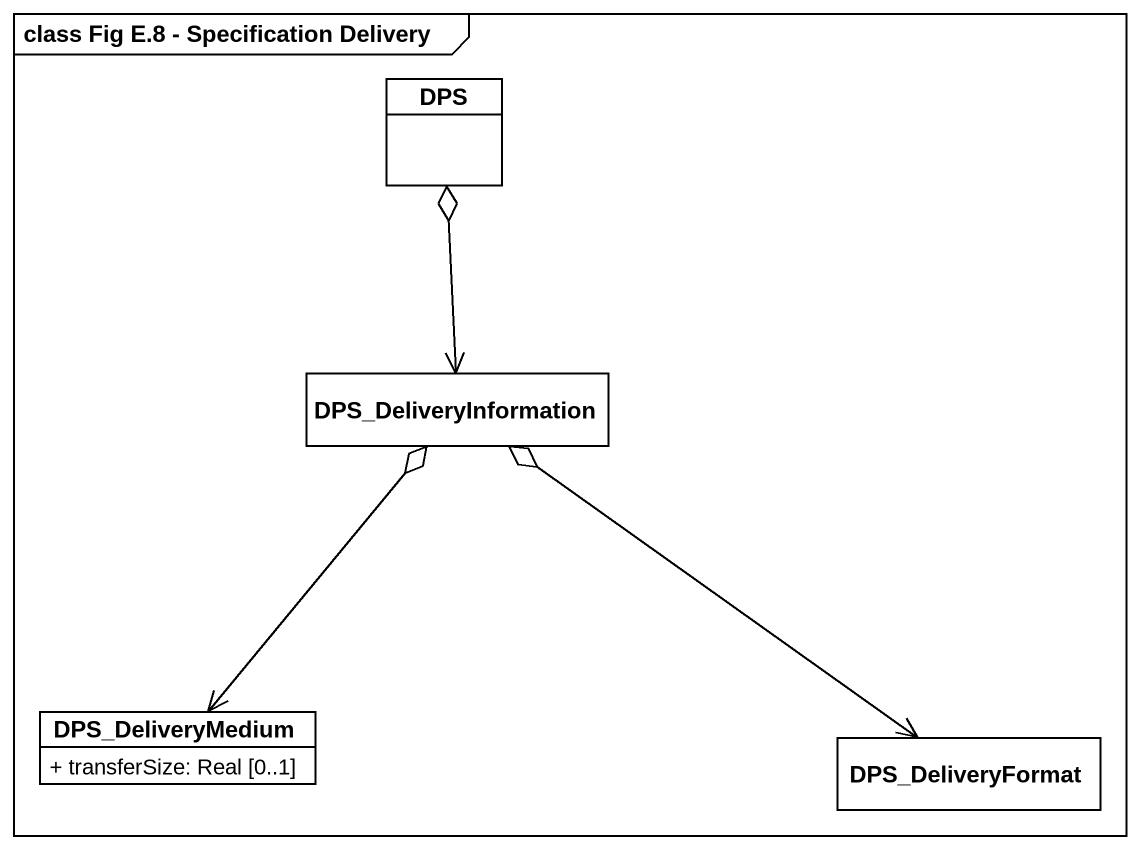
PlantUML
@startuml
mainframe class Fig E.8 - Specification Delivery
hide circle
hide empty members
skinparam classAttributeIconSize 0
class DPS
class DPS_DeliveryInformation
class DPS_DeliveryMedium {
  + transferSize: Real [0..1]
}
class DPS_DeliveryFormat
DPS o--> DPS_DeliveryInformation
DPS_DeliveryInformation o--> DPS_DeliveryMedium
DPS_DeliveryInformation o--> DPS_DeliveryFormat
@enduml
